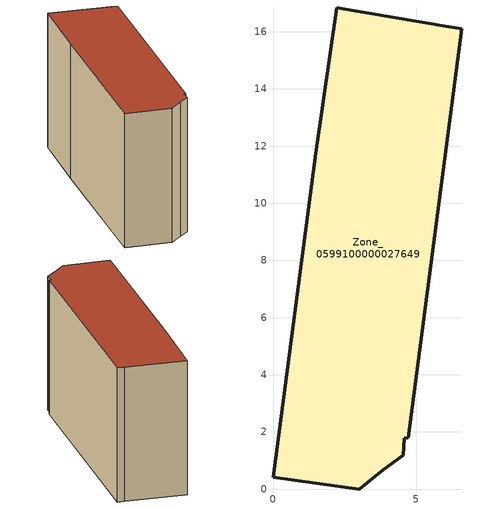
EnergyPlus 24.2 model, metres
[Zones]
Zone_0599100000027649
 floor ground (C_G): 1.49,11.75 2.22,16.83 6.15,16.17 6.6,16.11 4.73,1.79 4.58,1.77 4.56,1.18 3.85,0.68 3.02,0 0,0.41 z0
 wall outside (C_F): 4.58,1.77 4.73,1.79 6.6,16.11 6.15,16.17 2.22,16.83 1.49,11.75 0,0.41 3.02,0 3.85,0.68 4.56,1.18 4.58,1.77 z0:8.92
 roof outside (C_R): 3.85,0.68 4.56,1.18 4.58,1.77 4.73,1.79 6.6,16.11 6.15,16.17 2.22,16.83 1.49,11.75 0,0.41 3.02,0 z8.92
[BUILDING]
Pand.0599100000027649: North Axis=0; Terrain=City; Loads Convergence Tolerance Value=0.04; Temperature Convergence Tolerance Value=0.4; Solar Distribution=FullExterior; Maximum Number of Warmup Days=25; Minimum Number of Warmup Days=1
[Site:Location]
Rotterdam.The.Hague.AP_ZH_NLD Design_Conditions: Latitude=51.96; Longitude=4.45; Time Zone=1; Elevation=-4.5
[SITE:GROUNDTEMPERATURE:BUILDINGSURFACE]
18, 18, 18, 18, 18, 18, 18, 18, 18, 18, 18, 18
[MATERIAL] Thermal Absorptance=0.9; Solar Absorptance=0.7; Visible Absorptance=0.7
Name | Roughness | Thickness | Conductivity | Density | Specific Heat
G.TC.1946 | MediumSmooth | 0.15 | 1 | 540 | 1210
F.TC.1946 | Rough | 0.3 | 0.857143 | 1920 | 840
R.TC.1946 | MediumRough | 0.2 | 0.909091 | 1500 | 1000
[CONSTRUCTION]
C_G: G.TC.1946
C_F: F.TC.1946
C_R: R.TC.1946
[ZONE]
Zone_0599100000027649: Type=1; Multiplier=1; Ceiling Height=Autocalculate; Volume=Autocalculate; Floor Area=autocalculate; Part of Total Floor Area=Yes
[ZONEINFILTRATION:DESIGNFLOWRATE]
Infil_Zone_0599100000027649: Zone or ZoneList or Space or SpaceList=Zone_0599100000027649; Schedule=AlwaysOn; Design Flow Rate Calculation Method=Flow/Area; Flow Rate per Floor Area=0.003; Constant Term Coefficient=1; Temperature Term Coefficient=0; Velocity Term Coefficient=0; Velocity Squared Term Coefficient=0
[HVACTEMPLATE:ZONE:IDEALLOADSAIRSYSTEM]
Zone_0599100000027649: Maximum Heating Supply Air Temperature=50; Minimum Cooling Supply Air Temperature=13; Maximum Heating Supply Air Humidity Ratio=0.0156; Minimum Cooling Supply Air Humidity Ratio=0.0077; Heating Limit=NoLimit; Cooling Limit=NoLimit; Dehumidification Control Type=ConstantSensibleHeatRatio; Cooling Sensible Heat Ratio=0.7; Dehumidification Setpoint=60; Humidification Control Type=None; Humidification Setpoint=30; Outdoor Air Method=None; Outdoor Air Flow Rate per Person=0.00944; Outdoor Air Flow Rate per Zone Floor Area=0; Outdoor Air Flow Rate per Zone=0; Demand Controlled Ventilation Type=None; Outdoor Air Economizer Type=NoEconomizer; Heat Recovery Type=None; Sensible Heat Recovery Effectiveness=0.7; Latent Heat Recovery Effectiveness=0.65
[ZONECONTROL:THERMOSTAT]
ThermostatControl_Zone_0599100000027649: Zone or ZoneList=Zone_0599100000027649; Control Type Schedule=DualSetpointControlType; Control 1=Thermostat_Zone_0599100000027649; Temperature Difference Between Cutout And Setpoint=0
[THERMOSTATSETPOINT:DUALSETPOINT]
Thermostat_Zone_0599100000027649: Heating Setpoint Temperature Schedule=HeatingSetpoint_Zone_0599100000027649; Cooling Setpoint Temperature Schedule=CoolingSetpoint_Zone_0599100000027649
[SCHEDULE:COMPACT]
HeatingSetpoint_Zone_0599100000027649: Through: 12/31, For: AllDays, Until: 24:00, 21
CoolingSetpoint_Zone_0599100000027649: Through: 12/31, For: AllDays, Until: 24:00, 24
DualSetpointControlType: Through: 12/31, For: AllDays, Until: 24:00, 4
AlwaysOn: Through: 12/31, For: AllDays, Until: 24:00, 1
